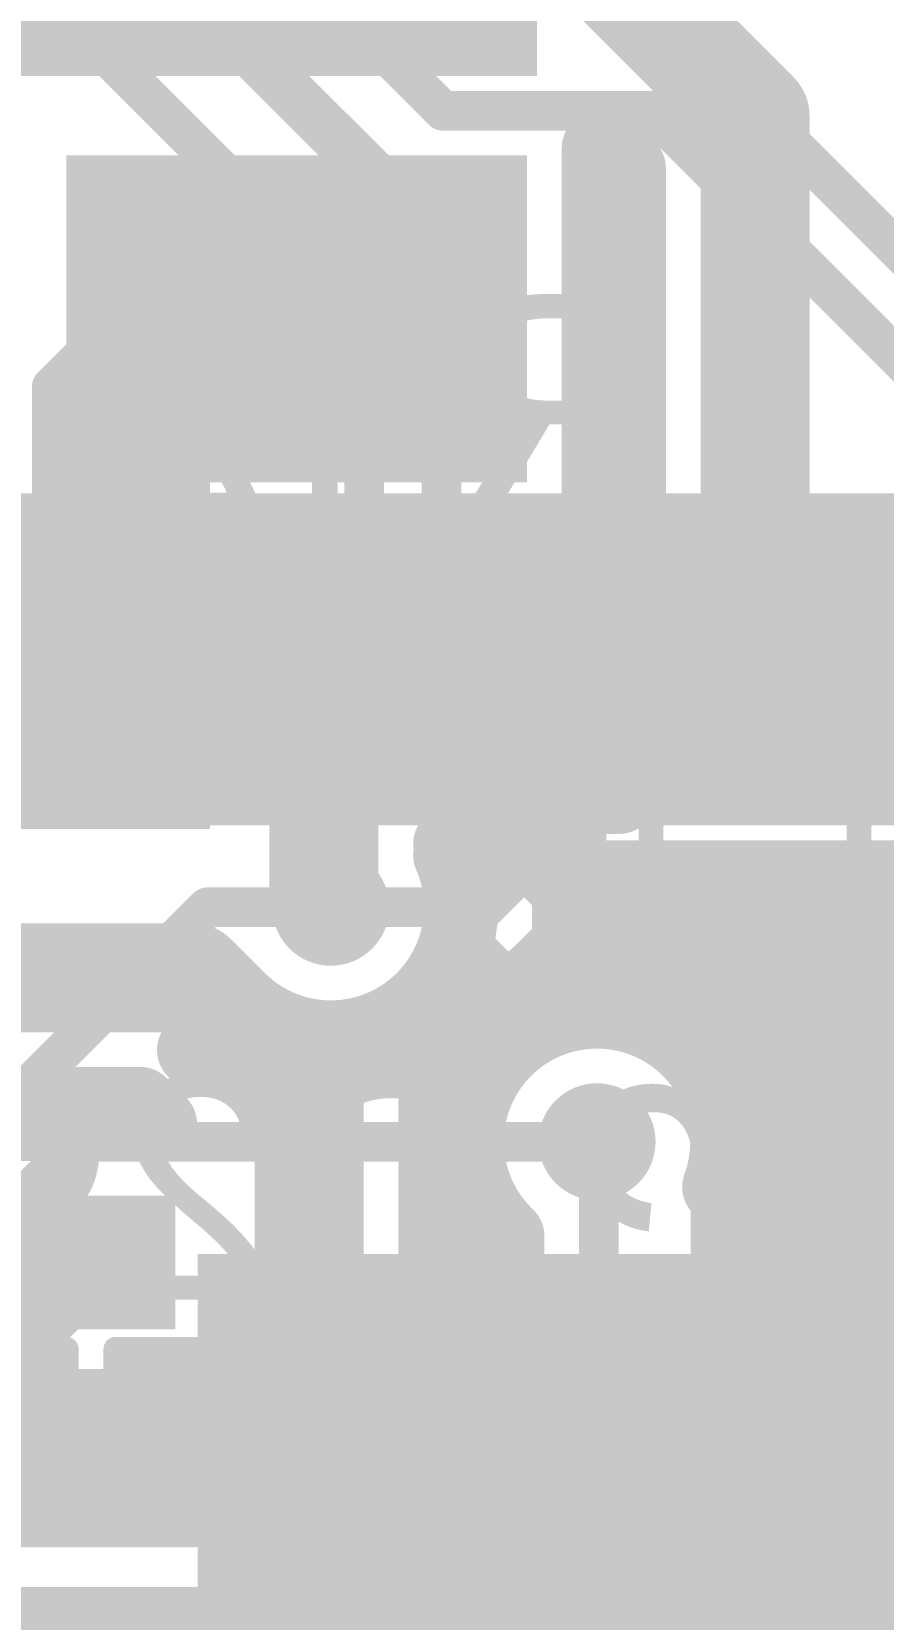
# Model space of a CAD drawing. Header units: millimetres. Extents: x -0.33 to 1.44, y -0.21 to 1.57.
# Drawn here: x 0.701 to 0.8729, y 0.7955 to 1.116 of the extents above; entities that cross this region are included whole.
import ezdxf

# ---------------------------------------------------------------- set-up
doc = ezdxf.new("R2010")
doc.units = ezdxf.units.MM
doc.header["$MEASUREMENT"] = 0
for name, color, linetype in [('BottomLayer', 5, 'Continuous'), ('BottomOverlay', 54, 'Continuous'), ('BottomPaste', 16, 'Continuous'), ('BottomSolder', 6, 'Continuous'), ('TopLayer', 1, 'Continuous'), ('TopPaste', 8, 'Continuous'), ('TopSolder', 216, 'Continuous'), ('ViaHoleLayer', 16, 'Continuous')]:
    doc.layers.add(name, color=color, linetype=linetype)
doc.styles.add('Arial', font='', dxfattribs={"height": 0.2})
doc.styles.get('Arial').set_extended_font_data('Arial')

# ---------------------------------------------------------------- blocks, each defined once
blk = doc.blocks.new('LAN9255_ZMX019_3')
at = {"layer": 'TopLayer'}
for points in [[(0.27362205, 0.2165355), (0.33267715, 0.2165355), (0.33267715, 0.2086615), (0.27362205, 0.2086615)], [(0.27362205, 0.2007875), (0.33267715, 0.2007875), (0.33267715, 0.1929135), (0.27362205, 0.1929135)], [(0.27362205, 0.1850394), (0.33267715, 0.1850394), (0.33267715, 0.1771654), (0.27362205, 0.1771654)], [(-0.17913385, -0.17913375), (-0.17913385, 0.17913395), (0.17913385, 0.17913395), (0.17913385, -0.17913375)], [(0.27362205, 0.1692914), (0.33267715, 0.1692914), (0.33267715, 0.1614174), (0.27362205, 0.1614174)], [(0.27362205, 0.1535434), (0.33267715, 0.1535434), (0.33267715, 0.1456694), (0.27362205, 0.1456694)], [(0.27362205, 0.1377954), (0.33267715, 0.1377954), (0.33267715, 0.1299214), (0.27362205, 0.1299214)], [(0.27362205, 0.1220473), (0.33267715, 0.1220473), (0.33267715, 0.1141733), (0.27362205, 0.1141733)], [(0.27362205, 0.1062993), (0.33267715, 0.1062993), (0.33267715, 0.0984253), (0.27362205, 0.0984253)], [(0.27362205, 0.0905512), (0.33267715, 0.0905512), (0.33267715, 0.0826772), (0.27362205, 0.0826772)], [(0.27362205, 0.0748032), (0.33267715, 0.0748032), (0.33267715, 0.0669292), (0.27362205, 0.0669292)], [(0.27362205, 0.0590552), (0.33267715, 0.0590552), (0.33267715, 0.0511812), (0.27362205, 0.0511812)]]:
    blk.add_hatch(color=1, dxfattribs=at).paths.add_polyline_path(points)
at = {"layer": 'TopPaste'}
for points in [[(0.27362205, 0.2165355), (0.33267715, 0.2165355), (0.33267715, 0.2086615), (0.27362205, 0.2086615)], [(0.27362205, 0.2007875), (0.33267715, 0.2007875), (0.33267715, 0.1929135), (0.27362205, 0.1929135)], [(0.27362205, 0.1850394), (0.33267715, 0.1850394), (0.33267715, 0.1771654), (0.27362205, 0.1771654)], [(-0.17913385, -0.17913375), (-0.17913385, 0.17913395), (0.17913385, 0.17913395), (0.17913385, -0.17913375)], [(0.27362205, 0.1692914), (0.33267715, 0.1692914), (0.33267715, 0.1614174), (0.27362205, 0.1614174)], [(0.27362205, 0.1535434), (0.33267715, 0.1535434), (0.33267715, 0.1456694), (0.27362205, 0.1456694)], [(0.27362205, 0.1377954), (0.33267715, 0.1377954), (0.33267715, 0.1299214), (0.27362205, 0.1299214)], [(0.27362205, 0.1220473), (0.33267715, 0.1220473), (0.33267715, 0.1141733), (0.27362205, 0.1141733)], [(0.27362205, 0.1062993), (0.33267715, 0.1062993), (0.33267715, 0.0984253), (0.27362205, 0.0984253)], [(0.27362205, 0.0905512), (0.33267715, 0.0905512), (0.33267715, 0.0826772), (0.27362205, 0.0826772)], [(0.27362205, 0.0748032), (0.33267715, 0.0748032), (0.33267715, 0.0669292), (0.27362205, 0.0669292)], [(0.27362205, 0.0590552), (0.33267715, 0.0590552), (0.33267715, 0.0511812), (0.27362205, 0.0511812)]]:
    blk.add_hatch(color=8, dxfattribs=at).paths.add_polyline_path(points)
at = {"layer": 'TopSolder'}
for points in [[(0.26962205, 0.2205355), (0.33667715, 0.2205355), (0.33667715, 0.2046615), (0.26962205, 0.2046615)], [(0.26962205, 0.2047875), (0.33667715, 0.2047875), (0.33667715, 0.1889135), (0.26962205, 0.1889135)], [(0.26962205, 0.1890394), (0.33667715, 0.1890394), (0.33667715, 0.1731654), (0.26962205, 0.1731654)], [(-0.18313385, -0.18313375), (-0.18313385, 0.18313395), (0.18313385, 0.18313395), (0.18313385, -0.18313375)], [(0.26962205, 0.1732914), (0.33667715, 0.1732914), (0.33667715, 0.1574174), (0.26962205, 0.1574174)], [(0.26962205, 0.1575434), (0.33667715, 0.1575434), (0.33667715, 0.1416694), (0.26962205, 0.1416694)], [(0.26962205, 0.1417954), (0.33667715, 0.1417954), (0.33667715, 0.1259214), (0.26962205, 0.1259214)], [(0.26962205, 0.1260473), (0.33667715, 0.1260473), (0.33667715, 0.1101733), (0.26962205, 0.1101733)], [(0.26962205, 0.1102993), (0.33667715, 0.1102993), (0.33667715, 0.0944253), (0.26962205, 0.0944253)], [(0.26962205, 0.0945512), (0.33667715, 0.0945512), (0.33667715, 0.0786772), (0.26962205, 0.0786772)], [(0.26962205, 0.0788032), (0.33667715, 0.0788032), (0.33667715, 0.0629292), (0.26962205, 0.0629292)], [(0.26962205, 0.0630552), (0.33667715, 0.0630552), (0.33667715, 0.0471812), (0.26962205, 0.0471812)], [(0.26962205, 0.0473072), (0.33667715, 0.0473072), (0.33667715, 0.0314332), (0.26962205, 0.0314332)]]:
    blk.add_hatch(color=216, dxfattribs=at).paths.add_polyline_path(points)
blk = doc.blocks.new('R__0603_B_24')
at = {"layer": 'BottomLayer'}
for points in [[(-0.045, -0.0175), (-0.045, 0.0175), (-0.015, 0.0175), (-0.015, -0.0175)], [(0.015, -0.0175), (0.015, 0.0175), (0.045, 0.0175), (0.045, -0.0175)]]:
    blk.add_hatch(color=5, dxfattribs=at).paths.add_polyline_path(points)
at = {"layer": 'BottomPaste'}
for points in [[(-0.045, -0.0175), (-0.045, 0.0175), (-0.015, 0.0175), (-0.015, -0.0175)], [(0.015, -0.0175), (0.015, 0.0175), (0.045, 0.0175), (0.045, -0.0175)]]:
    blk.add_hatch(color=16, dxfattribs=at).paths.add_polyline_path(points)
at = {"layer": 'BottomSolder'}
for points in [[(-0.049, -0.0215), (-0.049, 0.0215), (-0.011, 0.0215), (-0.011, -0.0215)], [(0.011, -0.0215), (0.011, 0.0215), (0.049, 0.0215), (0.049, -0.0215)]]:
    blk.add_hatch(color=6, dxfattribs=at).paths.add_polyline_path(points)
at = {"layer": 'BottomOverlay', "const_width": 0.005}
for points in [[(-0.048, -0.021), (-0.048, 0.021)], [(-0.048, 0.021), (0.048, 0.021)], [(0.048, -0.021), (0.048, 0.021)], [(-0.048, -0.021), (0.048, -0.021)]]:
    blk.add_lwpolyline(points, dxfattribs=at)
at = {"layer": 'BottomOverlay', "const_width": 0.0025}
for points in [[(-0.04925, 0.021, 1), (-0.04675, 0.021, 1)], [(-0.04925, 0.021, 1), (-0.04675, 0.021, 1)], [(0.04675, 0.021, 1), (0.04925, 0.021, 1)], [(0.04675, 0.021, 1), (0.04925, 0.021, 1)], [(-0.04925, -0.021, 1), (-0.04675, -0.021, 1)], [(-0.04925, -0.021, 1), (-0.04675, -0.021, 1)], [(0.04675, -0.021, 1), (0.04925, -0.021, 1)], [(0.04675, -0.021, 1), (0.04925, -0.021, 1)]]:
    blk.add_lwpolyline(points, format="xyb", close=True, dxfattribs=at)
blk = doc.blocks.new('R__0603_B_41')
at = {"layer": 'BottomLayer'}
for points in [[(-0.045, -0.0175), (-0.045, 0.0175), (-0.015, 0.0175), (-0.015, -0.0175)], [(0.015, -0.0175), (0.015, 0.0175), (0.045, 0.0175), (0.045, -0.0175)]]:
    blk.add_hatch(color=5, dxfattribs=at).paths.add_polyline_path(points)
at = {"layer": 'BottomPaste'}
for points in [[(-0.045, -0.0175), (-0.045, 0.0175), (-0.015, 0.0175), (-0.015, -0.0175)], [(0.015, -0.0175), (0.015, 0.0175), (0.045, 0.0175), (0.045, -0.0175)]]:
    blk.add_hatch(color=16, dxfattribs=at).paths.add_polyline_path(points)
at = {"layer": 'BottomSolder'}
for points in [[(-0.049, -0.0215), (-0.049, 0.0215), (-0.011, 0.0215), (-0.011, -0.0215)], [(0.011, -0.0215), (0.011, 0.0215), (0.049, 0.0215), (0.049, -0.0215)]]:
    blk.add_hatch(color=6, dxfattribs=at).paths.add_polyline_path(points)
at = {"layer": 'BottomOverlay', "const_width": 0.005}
for points in [[(-0.048, 0.021), (0.048, 0.021)], [(-0.048, 0.021), (-0.048, -0.021)], [(0.048, 0.021), (0.048, -0.021)], [(-0.048, -0.021), (0.048, -0.021)]]:
    blk.add_lwpolyline(points, dxfattribs=at)
at = {"layer": 'BottomOverlay', "const_width": 0.0025}
for points in [[(-0.04925, 0.021, 1), (-0.04675, 0.021, 1)], [(-0.04925, 0.021, 1), (-0.04675, 0.021, 1)], [(0.04675, 0.021, 1), (0.04925, 0.021, 1)], [(0.04675, 0.021, 1), (0.04925, 0.021, 1)], [(-0.04925, -0.021, 1), (-0.04675, -0.021, 1)], [(-0.04925, -0.021, 1), (-0.04675, -0.021, 1)], [(0.04675, -0.021, 1), (0.04925, -0.021, 1)], [(0.04675, -0.021, 1), (0.04925, -0.021, 1)]]:
    blk.add_lwpolyline(points, format="xyb", close=True, dxfattribs=at)
blk = doc.blocks.new('C__0603_B_57')
at = {"layer": 'BottomLayer'}
for points in [[(-0.045, -0.0175), (-0.045, 0.0175), (-0.015, 0.0175), (-0.015, -0.0175)], [(0.015, -0.0175), (0.015, 0.0175), (0.045, 0.0175), (0.045, -0.0175)]]:
    blk.add_hatch(color=5, dxfattribs=at).paths.add_polyline_path(points)
at = {"layer": 'BottomPaste'}
for points in [[(-0.045, -0.0175), (-0.045, 0.0175), (-0.015, 0.0175), (-0.015, -0.0175)], [(0.015, -0.0175), (0.015, 0.0175), (0.045, 0.0175), (0.045, -0.0175)]]:
    blk.add_hatch(color=16, dxfattribs=at).paths.add_polyline_path(points)
at = {"layer": 'BottomSolder'}
for points in [[(-0.049, -0.0215), (-0.049, 0.0215), (-0.011, 0.0215), (-0.011, -0.0215)], [(0.011, -0.0215), (0.011, 0.0215), (0.049, 0.0215), (0.049, -0.0215)]]:
    blk.add_hatch(color=6, dxfattribs=at).paths.add_polyline_path(points)
at = {"layer": 'BottomOverlay', "const_width": 0.005}
for points in [[(-0.049, 0.021), (-0.018, 0.021)], [(-0.049, 0.021), (-0.049, -0.021)], [(0.018, 0.021), (0.049, 0.021)], [(0.049, 0.021), (0.049, -0.021)], [(-0.049, -0.021), (-0.018, -0.021)], [(0.018, -0.021), (0.049, -0.021)]]:
    blk.add_lwpolyline(points, dxfattribs=at)
at = {"layer": 'BottomOverlay', "const_width": 0.0025}
for points in [[(-0.05025, 0.021, 1), (-0.04775, 0.021, 1)], [(-0.05025, 0.021, 1), (-0.04775, 0.021, 1)], [(-0.01925, 0.021, 1), (-0.01675, 0.021, 1)], [(0.01675, 0.021, 1), (0.01925, 0.021, 1)], [(0.04775, 0.021, 1), (0.05025, 0.021, 1)], [(0.04775, 0.021, 1), (0.05025, 0.021, 1)], [(-0.05025, -0.021, 1), (-0.04775, -0.021, 1)], [(-0.05025, -0.021, 1), (-0.04775, -0.021, 1)], [(-0.01925, -0.021, 1), (-0.01675, -0.021, 1)], [(0.01675, -0.021, 1), (0.01925, -0.021, 1)], [(0.04775, -0.021, 1), (0.05025, -0.021, 1)], [(0.04775, -0.021, 1), (0.05025, -0.021, 1)]]:
    blk.add_lwpolyline(points, format="xyb", close=True, dxfattribs=at)
blk = doc.blocks.new('C__0603_B_58')
at = {"layer": 'BottomLayer'}
for points in [[(-0.045, -0.0175), (-0.045, 0.0175), (-0.015, 0.0175), (-0.015, -0.0175)], [(0.015, -0.0175), (0.015, 0.0175), (0.045, 0.0175), (0.045, -0.0175)]]:
    blk.add_hatch(color=5, dxfattribs=at).paths.add_polyline_path(points)
at = {"layer": 'BottomPaste'}
for points in [[(-0.045, -0.0175), (-0.045, 0.0175), (-0.015, 0.0175), (-0.015, -0.0175)], [(0.015, -0.0175), (0.015, 0.0175), (0.045, 0.0175), (0.045, -0.0175)]]:
    blk.add_hatch(color=16, dxfattribs=at).paths.add_polyline_path(points)
at = {"layer": 'BottomSolder'}
for points in [[(-0.049, -0.0215), (-0.049, 0.0215), (-0.011, 0.0215), (-0.011, -0.0215)], [(0.011, -0.0215), (0.011, 0.0215), (0.049, 0.0215), (0.049, -0.0215)]]:
    blk.add_hatch(color=6, dxfattribs=at).paths.add_polyline_path(points)
at = {"layer": 'BottomOverlay', "const_width": 0.005}
for points in [[(-0.049, 0.021), (-0.018, 0.021)], [(-0.049, 0.021), (-0.049, -0.021)], [(0.018, 0.021), (0.049, 0.021)], [(0.049, 0.021), (0.049, -0.021)], [(-0.049, -0.021), (-0.018, -0.021)], [(0.018, -0.021), (0.049, -0.021)]]:
    blk.add_lwpolyline(points, dxfattribs=at)
at = {"layer": 'BottomOverlay', "const_width": 0.0025}
for points in [[(-0.05025, 0.021, 1), (-0.04775, 0.021, 1)], [(-0.05025, 0.021, 1), (-0.04775, 0.021, 1)], [(-0.01925, 0.021, 1), (-0.01675, 0.021, 1)], [(0.01675, 0.021, 1), (0.01925, 0.021, 1)], [(0.04775, 0.021, 1), (0.05025, 0.021, 1)], [(0.04775, 0.021, 1), (0.05025, 0.021, 1)], [(-0.05025, -0.021, 1), (-0.04775, -0.021, 1)], [(-0.05025, -0.021, 1), (-0.04775, -0.021, 1)], [(-0.01925, -0.021, 1), (-0.01675, -0.021, 1)], [(0.01675, -0.021, 1), (0.01925, -0.021, 1)], [(0.04775, -0.021, 1), (0.05025, -0.021, 1)], [(0.04775, -0.021, 1), (0.05025, -0.021, 1)]]:
    blk.add_lwpolyline(points, format="xyb", close=True, dxfattribs=at)

msp = doc.modelspace()

# ---------------------------------------------------------------- hatches: boundary and pattern name
at = {"layer": 'BottomLayer'}
for points in [[(0.6639998, 1.107), (0.7089998, 1.107), (0.7089998, 1.195), (0.6639998, 1.195)], [(0.6850002, 1.107), (0.803, 1.107), (0.803, 1.154), (0.6850002, 1.154)], [(0.708, 0.998), (0.737, 0.998), (0.737, 1.091), (0.708, 1.091)], [(0.717, 1.025), (0.801, 1.025), (0.801, 1.091), (0.717, 1.091)], [(0.524, 0.955), (0.737, 0.955), (0.737, 1.019), (0.524, 1.019)], [(0.824, 0.914), (0.913, 0.914), (0.913, 0.947), (0.824, 0.947)], [(0.834, 0.822), (1.279, 0.822), (1.279, 0.947), (0.834, 0.947)], [(0.593, 0.854), (0.73, 0.854), (0.73, 0.881), (0.593, 0.881)], [(0.668, 0.81), (0.801, 0.81), (0.801, 0.846), (0.668, 0.846)], [(0.607, 0.744), (0.756, 0.744), (0.756, 0.802), (0.607, 0.802)]]:
    msp.add_hatch(color=5, dxfattribs=at).paths.add_polyline_path(points)
h = msp.add_hatch(color=5, dxfattribs=at)
edge = h.paths.add_edge_path()
edge.add_arc((0.742, 1.053), 0.011811, 0, 360)
h = msp.add_hatch(color=5, dxfattribs=at)
edge = h.paths.add_edge_path()
edge.add_arc((0.761386, 0.9392288), 0.011811, 0, 360)
h = msp.add_hatch(color=5, dxfattribs=at)
edge = h.paths.add_edge_path()
edge.add_arc((0.69, 0.925), 0.011811, 0, 360)
h = msp.add_hatch(color=5, dxfattribs=at)
edge = h.paths.add_edge_path()
edge.add_arc((0.8151141, 0.8918859), 0.011811, 0, 360)
h = msp.add_hatch(color=5, dxfattribs=at)
edge = h.paths.add_edge_path()
edge.add_arc((0.7175431, 0.8668109), 0.011811, 0, 360)
h = msp.add_hatch(color=5, dxfattribs=at)
edge = h.paths.add_edge_path()
edge.add_arc((0.857, 0.837), 0.011811, 0, 360)
h = msp.add_hatch(color=5, dxfattribs=at)
edge = h.paths.add_edge_path()
edge.add_arc((0.786, 0.83), 0.011811, 0, 360)
at = {"layer": 'TopLayer'}
h = msp.add_hatch(color=1, dxfattribs=at)
edge = h.paths.add_edge_path()
edge.add_arc((0.742, 1.053), 0.011811, 0, 360)
h = msp.add_hatch(color=1, dxfattribs=at)
edge = h.paths.add_edge_path()
edge.add_arc((0.761386, 0.9392288), 0.011811, 0, 360)
h = msp.add_hatch(color=1, dxfattribs=at)
edge = h.paths.add_edge_path()
edge.add_arc((0.69, 0.925), 0.011811, 0, 360)
h = msp.add_hatch(color=1, dxfattribs=at)
edge = h.paths.add_edge_path()
edge.add_arc((0.8151141, 0.8918859), 0.011811, 0, 360)
h = msp.add_hatch(color=1, dxfattribs=at)
edge = h.paths.add_edge_path()
edge.add_arc((0.7175431, 0.8668109), 0.011811, 0, 360)
h = msp.add_hatch(color=1, dxfattribs=at)
edge = h.paths.add_edge_path()
edge.add_arc((0.857, 0.837), 0.011811, 0, 360)
h = msp.add_hatch(color=1, dxfattribs=at)
edge = h.paths.add_edge_path()
edge.add_arc((0.786, 0.83), 0.011811, 0, 360)
at = {"layer": 'ViaHoleLayer'}
h = msp.add_hatch(color=16, dxfattribs=at)
edge = h.paths.add_edge_path()
edge.add_arc((0.742, 1.053), 0.0059055, 0, 360)
h = msp.add_hatch(color=16, dxfattribs=at)
edge = h.paths.add_edge_path()
edge.add_arc((0.761386, 0.9392288), 0.0059055, 0, 360)
h = msp.add_hatch(color=16, dxfattribs=at)
edge = h.paths.add_edge_path()
edge.add_arc((0.8151141, 0.8918859), 0.0059055, 0, 360)
h = msp.add_hatch(color=16, dxfattribs=at)
edge = h.paths.add_edge_path()
edge.add_arc((0.7175431, 0.8668109), 0.0059055, 0, 360)
h = msp.add_hatch(color=16, dxfattribs=at)
edge = h.paths.add_edge_path()
edge.add_arc((0.857, 0.837), 0.0059055, 0, 360)
h = msp.add_hatch(color=16, dxfattribs=at)
edge = h.paths.add_edge_path()
edge.add_arc((0.786, 0.83), 0.0059055, 0, 360)

# ---------------------------------------------------------------- linework, layer by layer
at = {"layer": 'BottomLayer'}
for points, const_width in [([(0.8155, 1.1305), (0.847, 1.099)], 0.022), ([(0.847, 0.989), (0.847, 1.099)], 0.022), ([(0.8155, 1.0185), (0.8155, 1.0925)], 0.015), ([(0.8174376, 1.0925), (0.8215, 1.0884376)], 0.015), ([(0.8215, 1.0185), (0.8215, 1.0884376)], 0.015), ([(0.8155, 1.0730164), (0.8215, 1.0790164)], 0.015), ([(0.8155, 1.078167), (0.8215, 1.072167)], 0.015), ([(0.8155, 1.0376611), (0.8215, 1.0436611)], 0.015), ([(0.8155, 1.0428117), (0.8215, 1.0368117)], 0.015), ([(0.815, 1.0105), (0.815, 1.0185)], 0.015), ([(0.8155, 1.0105), (0.8155, 1.0185)], 0.015), ([(0.8155, 1.0185), (0.8215, 1.0185)], 0.015), ([(0.7895, 1.0105), (0.815, 1.0105)], 0.015), ([(0.7895, 0.952), (0.7895, 1.0105)], 0.015), ([(0.8124564, 1.0105), (0.815, 1.0079564)], 0.015), ([(0.815, 0.9615), (0.815, 1.0105)], 0.015), ([(0.7895, 0.9763058), (0.815, 1.0018058)], 0.015), ([(0.7895, 0.9981011), (0.815, 0.9726011)], 0.015), ([(0.76, 0.9410537), (0.76, 0.984)], 0.022), ([(0.8100495, 0.9615), (0.815, 0.9664505)], 0.015), ([(0.7876969, 0.9391474), (0.8095, 0.9609505)], 0.015), ([(0.7895, 0.9627458), (0.8095, 0.9427458)], 0.015), ([(0.8095, 0.917591), (0.8095, 0.9615)], 0.015), ([(0.815, 0.9615), (0.8195, 0.9615)], 0.015), ([(0.815, 0.9615), (0.8195, 0.9615)], 0.015), ([(0.7855, 0.952), (0.7895, 0.952)], 0.015), ([(0.76, 0.9410537), (0.761386, 0.9396677)], 0.022), ([(0.761386, 0.9392288), (0.761386, 0.9396677)], 0.022), ([(0.69, 0.925), (0.7334558, 0.925)], 0.022), ([(0.7334558, 0.925), (0.757, 0.9014558)], 0.022), ([(0.7862544, 0.9306361), (0.8021239, 0.9147666)], 0.015), ([(0.7825, 0.8985952), (0.8095, 0.9255952)], 0.015), ([(0.8195, 0.929), (0.847, 0.929)], 0.01), ([(0.757, 0.833), (0.757, 0.9014558)], 0.022), ([(0.7044528, 0.8995), (0.7228934, 0.8995)], 0.015), ([(0.7086942, 0.8955), (0.7126942, 0.8995)], 0.015), ([(0.7113246, 0.8995), (0.7153246, 0.8955)], 0.015), ([(0.7228934, 0.8995), (0.7268934, 0.8955)], 0.015), ([(0.7825, 0.8605), (0.7825, 0.9014558)], 0.015), ([(0.7825, 0.8990352), (0.7888163, 0.8927189)], 0.015), ([(0.687, 0.8955), (0.7268934, 0.8955)], 0.015), ([(0.8151141, 0.8918859), (0.8155002, 0.8914998)], 0.008), ([(0.8155002, 0.6904437), (0.8155002, 0.8914998)], 0.008), ([(0.7825, 0.8632399), (0.7946315, 0.8753714)], 0.015), ([(0.7970002, 0.8605), (0.7970002, 0.872803)], 0.015), ([(0.7825, 0.8636799), (0.7856799, 0.8605)], 0.015), ([(0.7825, 0.8605), (0.7970002, 0.8605)], 0.015), ([(0.786, 0.83), (0.786, 0.851811)], 0.01), ([(0.857, 0.815189), (0.857, 0.837)], 0.01), ([(0.8340002, 0.8075), (1.0855, 0.8075)], 0.015), ([(0.8340002, 0.8065), (1.0735, 0.8065)], 0.015)]:
    msp.add_lwpolyline(points, dxfattribs=dict(at, const_width=const_width))
for points, const_width in [([(0.8415, 1.099, 1), (0.8525, 1.099, 1)], 0.011), ([(0.8415, 1.099, 1), (0.8525, 1.099, 1)], 0.011), ([(0.81175, 1.0925, 1), (0.81925, 1.0925, 1)], 0.0075), ([(0.8136876, 1.0925, 1), (0.8211876, 1.0925, 1)], 0.0075), ([(0.81775, 1.0884376, 1), (0.82525, 1.0884376, 1)], 0.0075), ([(0.81775, 1.0884376, 1), (0.82525, 1.0884376, 1)], 0.0075), ([(0.81775, 1.0790164, 1), (0.82525, 1.0790164, 1)], 0.0075), ([(0.81175, 1.078167, 1), (0.81925, 1.078167, 1)], 0.0075), ([(0.81175, 1.0730164, 1), (0.81925, 1.0730164, 1)], 0.0075), ([(0.81775, 1.072167, 1), (0.82525, 1.072167, 1)], 0.0075), ([(0.81775, 1.0436611, 1), (0.82525, 1.0436611, 1)], 0.0075), ([(0.81175, 1.0428117, 1), (0.81925, 1.0428117, 1)], 0.0075), ([(0.81175, 1.0376611, 1), (0.81925, 1.0376611, 1)], 0.0075), ([(0.81775, 1.0368117, 1), (0.82525, 1.0368117, 1)], 0.0075), ([(0.81125, 1.0185, 1), (0.81875, 1.0185, 1)], 0.0075), ([(0.81175, 1.0185, 1), (0.81925, 1.0185, 1)], 0.0075), ([(0.81175, 1.0185, 1), (0.81925, 1.0185, 1)], 0.0075), ([(0.81175, 1.0185, 1), (0.81925, 1.0185, 1)], 0.0075), ([(0.81775, 1.0185, 1), (0.82525, 1.0185, 1)], 0.0075), ([(0.81775, 1.0185, 1), (0.82525, 1.0185, 1)], 0.0075), ([(0.78575, 1.0105, 1), (0.79325, 1.0105, 1)], 0.0075), ([(0.78575, 1.0105, 1), (0.79325, 1.0105, 1)], 0.0075), ([(0.8087064, 1.0105, 1), (0.8162064, 1.0105, 1)], 0.0075), ([(0.81125, 1.0105, 1), (0.81875, 1.0105, 1)], 0.0075), ([(0.81125, 1.0105, 1), (0.81875, 1.0105, 1)], 0.0075), ([(0.81125, 1.0105, 1), (0.81875, 1.0105, 1)], 0.0075), ([(0.81175, 1.0105, 1), (0.81925, 1.0105, 1)], 0.0075), ([(0.81125, 1.0079564, 1), (0.81875, 1.0079564, 1)], 0.0075), ([(0.81125, 1.0018058, 1), (0.81875, 1.0018058, 1)], 0.0075), ([(0.78575, 0.9981011, 1), (0.79325, 0.9981011, 1)], 0.0075), ([(0.8415, 0.989, 1), (0.8525, 0.989, 1)], 0.011), ([(0.7545, 0.984, 1), (0.7655, 0.984, 1)], 0.011), ([(0.78575, 0.9763058, 1), (0.79325, 0.9763058, 1)], 0.0075), ([(0.81125, 0.9726011, 1), (0.81875, 0.9726011, 1)], 0.0075), ([(0.81125, 0.9664505, 1), (0.81875, 0.9664505, 1)], 0.0075), ([(0.78575, 0.9627458, 1), (0.79325, 0.9627458, 1)], 0.0075), ([(0.80575, 0.9615, 1), (0.81325, 0.9615, 1)], 0.0075), ([(0.80575, 0.9609505, 1), (0.81325, 0.9609505, 1)], 0.0075), ([(0.8062995, 0.9615, 1), (0.8137995, 0.9615, 1)], 0.0075), ([(0.81125, 0.9615, 1), (0.81875, 0.9615, 1)], 0.0075), ([(0.81125, 0.9615, 1), (0.81875, 0.9615, 1)], 0.0075), ([(0.81125, 0.9615, 1), (0.81875, 0.9615, 1)], 0.0075), ([(0.81575, 0.9615, 1), (0.82325, 0.9615, 1)], 0.0075), ([(0.81575, 0.9615, 1), (0.82325, 0.9615, 1)], 0.0075), ([(0.78175, 0.952, 1), (0.78925, 0.952, 1)], 0.0075), ([(0.78575, 0.952, 1), (0.79325, 0.952, 1)], 0.0075), ([(0.78575, 0.952, 1), (0.79325, 0.952, 1)], 0.0075), ([(0.78175, 0.9497542, 1), (0.78925, 0.9497542, 1)], 0.0075), ([(0.7545, 0.9410537, 1), (0.7655, 0.9410537, 1)], 0.011), ([(0.7545, 0.9410537, 1), (0.7655, 0.9410537, 1)], 0.011), ([(0.755886, 0.9396677, 1), (0.766886, 0.9396677, 1)], 0.011), ([(0.755886, 0.9396677, 1), (0.766886, 0.9396677, 1)], 0.011), ([(0.755886, 0.9392288, 1), (0.766886, 0.9392288, 1)], 0.011), ([(0.80575, 0.9427458, 1), (0.81325, 0.9427458, 1)], 0.0075), ([(0.7839469, 0.9391474, 1), (0.7914469, 0.9391474, 1)], 0.0075), ([(0.783947, 0.9392288, 1), (0.791447, 0.9392288, 1)], 0.0075), ([(0.783947, 0.9392288, 1), (0.791447, 0.9392288, 1)], 0.0075), ([(0.7279558, 0.925, 1), (0.7389558, 0.925, 1)], 0.011), ([(0.7279558, 0.925, 1), (0.7389558, 0.925, 1)], 0.011), ([(0.7825044, 0.9306361, 1), (0.7900044, 0.9306361, 1)], 0.0075), ([(0.80575, 0.9255952, 1), (0.81325, 0.9255952, 1)], 0.0075), ([(0.817, 0.929, 1), (0.822, 0.929, 1)], 0.005), ([(0.8445, 0.929, 1), (0.8495, 0.929, 1)], 0.005), ([(0.772853, 0.9177646, 1), (0.780353, 0.9177646, 1)], 0.0075), ([(0.772853, 0.9177645, 1), (0.780353, 0.9177645, 1)], 0.0075), ([(0.772853, 0.9177645, 1), (0.780353, 0.9177645, 1)], 0.0075), ([(0.80575, 0.917591, 1), (0.81325, 0.917591, 1)], 0.0075), ([(0.80575, 0.917591, 1), (0.81325, 0.917591, 1)], 0.0075), ([(0.7983739, 0.9147666, 1), (0.8058739, 0.9147666, 1)], 0.0075), ([(0.7515, 0.9014558, 1), (0.7625, 0.9014558, 1)], 0.011), ([(0.7515, 0.9014558, 1), (0.7625, 0.9014558, 1)], 0.011), ([(0.7007028, 0.8995, 1), (0.7082028, 0.8995, 1)], 0.0075), ([(0.7007028, 0.8995, 1), (0.7082028, 0.8995, 1)], 0.0075), ([(0.7075746, 0.8995, 1), (0.7150746, 0.8995, 1)], 0.0075), ([(0.7089442, 0.8995, 1), (0.7164442, 0.8995, 1)], 0.0075), ([(0.7191434, 0.8995, 1), (0.7266434, 0.8995, 1)], 0.0075), ([(0.7191434, 0.8995, 1), (0.7266434, 0.8995, 1)], 0.0075), ([(0.77875, 0.9014558, 1), (0.78625, 0.9014558, 1)], 0.0075), ([(0.77875, 0.9014558, 1), (0.78625, 0.9014558, 1)], 0.0075), ([(0.77875, 0.9014558, 1), (0.78625, 0.9014558, 1)], 0.0075), ([(0.77875, 0.8990352, 1), (0.78625, 0.8990352, 1)], 0.0075), ([(0.77875, 0.8985952, 1), (0.78625, 0.8985952, 1)], 0.0075), ([(0.7049442, 0.8955, 1), (0.7124442, 0.8955, 1)], 0.0075), ([(0.7115746, 0.8955, 1), (0.7190746, 0.8955, 1)], 0.0075), ([(0.7231434, 0.8955, 1), (0.7306434, 0.8955, 1)], 0.0075), ([(0.7231434, 0.8955, 1), (0.7306434, 0.8955, 1)], 0.0075), ([(0.7850663, 0.8927189, 1), (0.7925663, 0.8927189, 1)], 0.0075), ([(0.8131141, 0.8918859, 1), (0.8171141, 0.8918859, 1)], 0.004), ([(0.8135002, 0.8914998, 1), (0.8175002, 0.8914998, 1)], 0.004), ([(0.8135002, 0.8914998, 1), (0.8175002, 0.8914998, 1)], 0.004), ([(0.7908815, 0.8753714, 1), (0.7983815, 0.8753714, 1)], 0.0075), ([(0.7932502, 0.872803, 1), (0.8007502, 0.872803, 1)], 0.0075), ([(0.7932502, 0.872803, 1), (0.8007502, 0.872803, 1)], 0.0075), ([(0.77875, 0.8636799, 1), (0.78625, 0.8636799, 1)], 0.0075), ([(0.77875, 0.8632399, 1), (0.78625, 0.8632399, 1)], 0.0075), ([(0.77875, 0.8605, 1), (0.78625, 0.8605, 1)], 0.0075), ([(0.77875, 0.8605, 1), (0.78625, 0.8605, 1)], 0.0075), ([(0.7819299, 0.8605, 1), (0.7894299, 0.8605, 1)], 0.0075), ([(0.7932502, 0.8605, 1), (0.8007502, 0.8605, 1)], 0.0075), ([(0.7932502, 0.8605, 1), (0.8007502, 0.8605, 1)], 0.0075), ([(0.7835, 0.851811, 1), (0.7885, 0.851811, 1)], 0.005), ([(0.7515, 0.833, 1), (0.7625, 0.833, 1)], 0.011), ([(0.8545, 0.837, 1), (0.8595, 0.837, 1)], 0.005), ([(0.7835, 0.83, 1), (0.7885, 0.83, 1)], 0.005), ([(0.8545, 0.815189, 1), (0.8595, 0.815189, 1)], 0.005), ([(0.8302502, 0.8075, 1), (0.8377502, 0.8075, 1)], 0.0075), ([(0.8302502, 0.8065, 1), (0.8377502, 0.8065, 1)], 0.0075)]:
    msp.add_lwpolyline(points, format="xyb", close=True, dxfattribs=dict(at, const_width=const_width))
at = {"layer": 'BottomLayer', "const_width": 0.015}
for points in [[(0.7855, 0.9497542, -0.1032540356668632), (0.787697, 0.9392288)], [(0.787697, 0.9392288, -0.2431516254362792), (0.776603, 0.9177646)], [(0.776603, 0.9177645, -0.175241978409693), (0.7825, 0.9014558)], [(0.776603, 0.9177645, -0.175241978409693), (0.7825, 0.9014558)], [(0.7970002, 0.872803, -0.601882510369404), (0.8095, 0.917591)], [(0.7044528, 0.8995, -0.1557830740297191), (0.687, 0.8958429)]]:
    msp.add_lwpolyline(points, format="xyb", dxfattribs=at)
at = {"layer": 'TopLayer'}
for points, const_width in [([(0.721, 1.136), (0.7770001, 1.0799999)], 0.01), ([(0.7475039, 1.1364961), (0.784, 1.1)], 0.008), ([(0.7073452, 1.12), (0.768126, 1.0592192)], 0.008), ([(0.827, 1.1207404), (0.8940473, 1.0536931)], 0.008), ([(0.784, 1.1), (0.826, 1.1)], 0.008), ([(0.826, 1.1), (0.8783622, 1.0476378)], 0.008), ([(0.7770001, 1.0799999), (0.783748, 1.073252)], 0.008), ([(0.783748, 0.9893307), (0.783748, 1.073252)], 0.008), ([(0.768126, 0.9893307), (0.768126, 1.0592192)], 0.008), ([(0.7050709, 1.0443137), (0.7137572, 1.053)], 0.008), ([(0.7137572, 1.053), (0.742, 1.053)], 0.008), ([(0.7050709, 0.9892677), (0.7050709, 1.0443137)], 0.008), ([(0.783748, 0.9893307), (0.783811, 0.9892677)], 0.008), ([(0.7995591, 0.948), (0.7995591, 0.9892677)], 0.008), ([(0.7907879, 0.9392288), (0.7995591, 0.948)], 0.008), ([(0.7942907, 0.9103859), (0.8291449, 0.9452401)], 0.015), ([(0.8179961, 0.9452401), (0.8283662, 0.9452401)], 0.015), ([(0.8179961, 0.9452401), (0.8283662, 0.9452401)], 0.015), ([(0.8283662, 0.9452401), (0.8337441, 0.9452401)], 0.015), ([(0.8283662, 0.9452401), (0.8337441, 0.9452401)], 0.015), ([(0.8283662, 0.9452401), (0.8337441, 0.9452401)], 0.015), ([(0.8316286, 0.9123685), (0.8645002, 0.9452401)], 0.015), ([(0.8337441, 0.9452401), (0.8441142, 0.9452401)], 0.015), ([(0.8337441, 0.9452401), (0.8441142, 0.9452401)], 0.015), ([(0.8408, 0.8861846), (0.8998555, 0.9452401)], 0.015), ([(0.842361, 0.9452401), (0.9048491, 0.882752)], 0.015), ([(0.8441142, 0.9452401), (0.8494922, 0.9452401)], 0.015), ([(0.8441142, 0.9452401), (0.8494922, 0.9452401)], 0.015), ([(0.8441142, 0.9452401), (0.8494922, 0.9452401)], 0.015), ([(0.8494922, 0.9452401), (0.8598622, 0.9452401)], 0.015), ([(0.8494922, 0.9452401), (0.8598622, 0.9452401)], 0.015), ([(0.8598622, 0.9452401), (0.8652402, 0.9452401)], 0.015), ([(0.8598622, 0.9452401), (0.8652402, 0.9452401)], 0.015), ([(0.8598622, 0.9452401), (0.8652402, 0.9452401)], 0.015), ([(0.8652402, 0.9452401), (0.8756103, 0.9452401)], 0.015), ([(0.8652402, 0.9452401), (0.8756103, 0.9452401)], 0.015), ([(0.8727227, 0.882752), (0.9352108, 0.9452401)], 0.015), ([(0.8756103, 0.9452401), (0.8809882, 0.9452401)], 0.015), ([(0.8756103, 0.9452401), (0.8809882, 0.9452401)], 0.015), ([(0.8756103, 0.9452401), (0.8809882, 0.9452401)], 0.015), ([(0.8777163, 0.9452401), (0.9402044, 0.882752)], 0.015), ([(0.6959761, 0.8987165), (0.7364884, 0.9392288)], 0.008), ([(0.7364884, 0.9392288), (0.761386, 0.9392288)], 0.008), ([(0.761386, 0.9392288), (0.7907879, 0.9392288)], 0.008), ([(0.8038694, 0.9261473), (0.8126406, 0.9349185)], 0.015), ([(0.8147723, 0.9374735), (0.8694938, 0.882752)], 0.015), ([(0.7338085, 0.9103859), (0.7434248, 0.9200022)], 0.015), ([(0.7800948, 0.9207288), (0.7907879, 0.9207288)], 0.015), ([(0.7955407, 0.9213498), (0.8021239, 0.9147666)], 0.015), ([(0.7589354, 0.9103859), (0.7614674, 0.9129179)], 0.015), ([(0.7678189, 0.9137163), (0.7711493, 0.9103859)], 0.015), ([(0.7338085, 0.9103859), (0.7964053, 0.9103859)], 0.015), ([(0.7056618, 0.887189), (0.7103587, 0.8918859)], 0.008), ([(0.7103587, 0.8918859), (0.8151141, 0.8918859)], 0.008), ([(0.6856931, 0.8672205), (0.7056616, 0.887189)], 0.008), ([(0.7056616, 0.887189), (0.7056618, 0.887189)], 0.008), ([(0.8397888, 0.882752), (1.077085, 0.882752)], 0.015), ([(0.7022046, 0.8514724), (0.7175431, 0.8668109)], 0.008), ([(0.6322362, 0.8514724), (0.7022046, 0.8514724)], 0.008)]:
    msp.add_lwpolyline(points, dxfattribs=dict(at, const_width=const_width))
for points, const_width in [([(0.782, 1.1, 1), (0.786, 1.1, 1)], 0.004), ([(0.782, 1.1, 1), (0.786, 1.1, 1)], 0.004), ([(0.824, 1.1, 1), (0.828, 1.1, 1)], 0.004), ([(0.824, 1.1, 1), (0.828, 1.1, 1)], 0.004), ([(0.7745001, 1.0799999, 1), (0.7795001, 1.0799999, 1)], 0.005), ([(0.7750001, 1.0799999, 1), (0.7790001, 1.0799999, 1)], 0.004), ([(0.781748, 1.073252, 1), (0.785748, 1.073252, 1)], 0.004), ([(0.781748, 1.073252, 1), (0.785748, 1.073252, 1)], 0.004), ([(0.766126, 1.0592192, 1), (0.770126, 1.0592192, 1)], 0.004), ([(0.766126, 1.0592192, 1), (0.770126, 1.0592192, 1)], 0.004), ([(0.7117572, 1.053, 1), (0.7157572, 1.053, 1)], 0.004), ([(0.7117572, 1.053, 1), (0.7157572, 1.053, 1)], 0.004), ([(0.74, 1.053, 1), (0.744, 1.053, 1)], 0.004), ([(0.7030709, 1.0443137, 1), (0.7070709, 1.0443137, 1)], 0.004), ([(0.7030709, 1.0443137, 1), (0.7070709, 1.0443137, 1)], 0.004), ([(0.7030709, 0.9892677, 1), (0.7070709, 0.9892677, 1)], 0.004), ([(0.766126, 0.9893307, 1), (0.770126, 0.9893307, 1)], 0.004), ([(0.781748, 0.9893307, 1), (0.785748, 0.9893307, 1)], 0.004), ([(0.781748, 0.9893307, 1), (0.785748, 0.9893307, 1)], 0.004), ([(0.781811, 0.9892677, 1), (0.785811, 0.9892677, 1)], 0.004), ([(0.7975591, 0.9892677, 1), (0.8015591, 0.9892677, 1)], 0.004), ([(0.7975591, 0.948, 1), (0.8015591, 0.948, 1)], 0.004), ([(0.7975591, 0.948, 1), (0.8015591, 0.948, 1)], 0.004), ([(0.8141021, 0.9452401, 1), (0.8216021, 0.9452401, 1)], 0.0075), ([(0.8141021, 0.9452401, 1), (0.8216021, 0.9452401, 1)], 0.0075), ([(0.8142461, 0.9452401, 1), (0.8217461, 0.9452401, 1)], 0.0075), ([(0.8142461, 0.9452401, 1), (0.8217461, 0.9452401, 1)], 0.0075), ([(0.8246162, 0.9452401, 1), (0.8321162, 0.9452401, 1)], 0.0075), ([(0.8246162, 0.9452401, 1), (0.8321162, 0.9452401, 1)], 0.0075), ([(0.8246162, 0.9452401, 1), (0.8321162, 0.9452401, 1)], 0.0075), ([(0.8246162, 0.9452401, 1), (0.8321162, 0.9452401, 1)], 0.0075), ([(0.8246162, 0.9452401, 1), (0.8321162, 0.9452401, 1)], 0.0075), ([(0.8253949, 0.9452401, 1), (0.8328949, 0.9452401, 1)], 0.0075), ([(0.8299941, 0.9452401, 1), (0.8374941, 0.9452401, 1)], 0.0075), ([(0.8299941, 0.9452401, 1), (0.8374941, 0.9452401, 1)], 0.0075), ([(0.8299941, 0.9452401, 1), (0.8374941, 0.9452401, 1)], 0.0075), ([(0.8299941, 0.9452401, 1), (0.8374941, 0.9452401, 1)], 0.0075), ([(0.8299941, 0.9452401, 1), (0.8374941, 0.9452401, 1)], 0.0075), ([(0.838611, 0.9452401, 1), (0.846111, 0.9452401, 1)], 0.0075), ([(0.8403642, 0.9452401, 1), (0.8478642, 0.9452401, 1)], 0.0075), ([(0.8403642, 0.9452401, 1), (0.8478642, 0.9452401, 1)], 0.0075), ([(0.8403642, 0.9452401, 1), (0.8478642, 0.9452401, 1)], 0.0075), ([(0.8403642, 0.9452401, 1), (0.8478642, 0.9452401, 1)], 0.0075), ([(0.8403642, 0.9452401, 1), (0.8478642, 0.9452401, 1)], 0.0075), ([(0.8457422, 0.9452401, 1), (0.8532422, 0.9452401, 1)], 0.0075), ([(0.8457422, 0.9452401, 1), (0.8532422, 0.9452401, 1)], 0.0075), ([(0.8457422, 0.9452401, 1), (0.8532422, 0.9452401, 1)], 0.0075), ([(0.8457422, 0.9452401, 1), (0.8532422, 0.9452401, 1)], 0.0075), ([(0.8457422, 0.9452401, 1), (0.8532422, 0.9452401, 1)], 0.0075), ([(0.8561122, 0.9452401, 1), (0.8636122, 0.9452401, 1)], 0.0075), ([(0.8561122, 0.9452401, 1), (0.8636122, 0.9452401, 1)], 0.0075), ([(0.8561122, 0.9452401, 1), (0.8636122, 0.9452401, 1)], 0.0075), ([(0.8561122, 0.9452401, 1), (0.8636122, 0.9452401, 1)], 0.0075), ([(0.8561122, 0.9452401, 1), (0.8636122, 0.9452401, 1)], 0.0075), ([(0.8607502, 0.9452401, 1), (0.8682502, 0.9452401, 1)], 0.0075), ([(0.8614902, 0.9452401, 1), (0.8689902, 0.9452401, 1)], 0.0075), ([(0.8614902, 0.9452401, 1), (0.8689902, 0.9452401, 1)], 0.0075), ([(0.8614902, 0.9452401, 1), (0.8689902, 0.9452401, 1)], 0.0075), ([(0.8614902, 0.9452401, 1), (0.8689902, 0.9452401, 1)], 0.0075), ([(0.8614902, 0.9452401, 1), (0.8689902, 0.9452401, 1)], 0.0075), ([(0.8718603, 0.9452401, 1), (0.8793603, 0.9452401, 1)], 0.0075), ([(0.8718603, 0.9452401, 1), (0.8793603, 0.9452401, 1)], 0.0075), ([(0.8718603, 0.9452401, 1), (0.8793603, 0.9452401, 1)], 0.0075), ([(0.8718603, 0.9452401, 1), (0.8793603, 0.9452401, 1)], 0.0075), ([(0.8718603, 0.9452401, 1), (0.8793603, 0.9452401, 1)], 0.0075), ([(0.8739663, 0.9452401, 1), (0.8814663, 0.9452401, 1)], 0.0075), ([(0.7344884, 0.9392288, 1), (0.7384884, 0.9392288, 1)], 0.004), ([(0.7344884, 0.9392288, 1), (0.7384884, 0.9392288, 1)], 0.004), ([(0.759386, 0.9392288, 1), (0.763386, 0.9392288, 1)], 0.004), ([(0.759386, 0.9392288, 1), (0.763386, 0.9392288, 1)], 0.004), ([(0.7887879, 0.9392288, 1), (0.7927879, 0.9392288, 1)], 0.004), ([(0.7887879, 0.9392288, 1), (0.7927879, 0.9392288, 1)], 0.004), ([(0.8088906, 0.9349185, 1), (0.8163906, 0.9349185, 1)], 0.0075), ([(0.8088906, 0.9349185, 1), (0.8163906, 0.9349185, 1)], 0.0075), ([(0.8088906, 0.9349185, 1), (0.8163906, 0.9349185, 1)], 0.0075), ([(0.8110223, 0.9374735, 1), (0.8185223, 0.9374735, 1)], 0.0075), ([(0.8001194, 0.9261473, 1), (0.8076194, 0.9261473, 1)], 0.0075), ([(0.8001194, 0.9261473, 1), (0.8076194, 0.9261473, 1)], 0.0075), ([(0.8001194, 0.9261473, 1), (0.8076194, 0.9261473, 1)], 0.0075), ([(0.7396748, 0.9200022, 1), (0.7471748, 0.9200022, 1)], 0.0075), ([(0.7396748, 0.9200022, 1), (0.7471748, 0.9200022, 1)], 0.0075), ([(0.7763448, 0.9207288, 1), (0.7838448, 0.9207288, 1)], 0.0075), ([(0.7763448, 0.9207288, 1), (0.7838448, 0.9207288, 1)], 0.0075), ([(0.7870379, 0.9207288, 1), (0.7945379, 0.9207288, 1)], 0.0075), ([(0.7870379, 0.9207288, 1), (0.7945379, 0.9207288, 1)], 0.0075), ([(0.7870379, 0.9207288, 1), (0.7945379, 0.9207288, 1)], 0.0075), ([(0.7917907, 0.9213498, 1), (0.7992907, 0.9213498, 1)], 0.0075), ([(0.7577174, 0.9129179, 1), (0.7652174, 0.9129179, 1)], 0.0075), ([(0.7640689, 0.9137163, 1), (0.7715689, 0.9137163, 1)], 0.0075), ([(0.7983739, 0.9147666, 1), (0.8058739, 0.9147666, 1)], 0.0075), ([(0.8278786, 0.9123685, 1), (0.8353786, 0.9123685, 1)], 0.0075), ([(0.7300585, 0.9103859, 1), (0.7375585, 0.9103859, 1)], 0.0075), ([(0.7300585, 0.9103859, 1), (0.7375585, 0.9103859, 1)], 0.0075), ([(0.7551854, 0.9103859, 1), (0.7626854, 0.9103859, 1)], 0.0075), ([(0.7673993, 0.9103859, 1), (0.7748993, 0.9103859, 1)], 0.0075), ([(0.7905407, 0.9103859, 1), (0.7980407, 0.9103859, 1)], 0.0075), ([(0.7926553, 0.9103859, 1), (0.8001553, 0.9103859, 1)], 0.0075), ([(0.7926553, 0.9103859, 1), (0.8001553, 0.9103859, 1)], 0.0075), ([(0.8376751, 0.8918859, 1), (0.8451751, 0.8918859, 1)], 0.0075), ([(0.8376751, 0.8918859, 1), (0.8451751, 0.8918859, 1)], 0.0075), ([(0.7083587, 0.8918859, 1), (0.7123587, 0.8918859, 1)], 0.004), ([(0.7083587, 0.8918859, 1), (0.7123587, 0.8918859, 1)], 0.004), ([(0.8131141, 0.8918859, 1), (0.8171141, 0.8918859, 1)], 0.004), ([(0.7036616, 0.887189, 1), (0.7076616, 0.887189, 1)], 0.004), ([(0.7036616, 0.887189, 1), (0.7076616, 0.887189, 1)], 0.004), ([(0.7036618, 0.887189, 1), (0.7076618, 0.887189, 1)], 0.004), ([(0.7036618, 0.887189, 1), (0.7076618, 0.887189, 1)], 0.004), ([(0.83705, 0.8861846, 1), (0.84455, 0.8861846, 1)], 0.0075), ([(0.8360388, 0.882752, 1), (0.8435388, 0.882752, 1)], 0.0075), ([(0.8360388, 0.882752, 1), (0.8435388, 0.882752, 1)], 0.0075), ([(0.8657438, 0.882752, 1), (0.8732438, 0.882752, 1)], 0.0075), ([(0.8689727, 0.882752, 1), (0.8764727, 0.882752, 1)], 0.0075), ([(0.7155431, 0.8668109, 1), (0.7195431, 0.8668109, 1)], 0.004), ([(0.7002046, 0.8514724, 1), (0.7042046, 0.8514724, 1)], 0.004), ([(0.7002046, 0.8514724, 1), (0.7042046, 0.8514724, 1)], 0.004)]:
    msp.add_lwpolyline(points, format="xyb", close=True, dxfattribs=dict(at, const_width=const_width))
at = {"layer": 'TopLayer', "const_width": 0.015}
for points in [[(0.8178521, 0.9452401, -0.1602652175089228), (0.8126406, 0.9349185)], [(0.8178521, 0.9452401, -0.1602652175089228), (0.8126406, 0.9349185)], [(0.8038694, 0.9261473, -0.198912367379658), (0.7907879, 0.9207288)], [(0.8038694, 0.9261473, -0.198912367379658), (0.7907879, 0.9207288)], [(0.7800948, 0.9207288, -0.4059187905439061), (0.7434248, 0.9200022)], [(0.7964053, 0.9103859, -0.6702096323330046), (0.8414251, 0.8918859)], [(0.8414251, 0.8918859, -0.08886579212945556), (0.8397888, 0.882752)]]:
    msp.add_lwpolyline(points, format="xyb", dxfattribs=at)

# ---------------------------------------------------------------- block references
at = {"rotation": 90}
for name, p in [('LAN9255_ZMX019_3', (0.9176694, 0.6861181)), ('R__0603_B_41', (0.847, 0.959)), ('C__0603_B_58', (0.687, 0.801)), ('C__0603_B_57', (0.739, 0.801))]:
    msp.add_blockref(name, p, dxfattribs=at)
msp.add_blockref('R__0603_B_24', (0.73, 0.984))

# ---------------------------------------------------------------- texts
at = {"layer": 'BottomOverlay', "style": 'Arial', "text_generation_flag": 2}
for s, p in [('R42', (0.83, 1.018)), ('C29', (0.798, 0.86))]:
    msp.add_text(s, height=0.045, dxfattribs=at).set_placement(p)
for s, height, rotation, p in [('R3', 0.045, 270, (0.814, 0.826)), ('#', 0.06, 360, (0.799, 0.799))]:
    msp.add_text(s, height=height, rotation=rotation, dxfattribs=at).set_placement(p)

doc.saveas('drawing.dxf')
